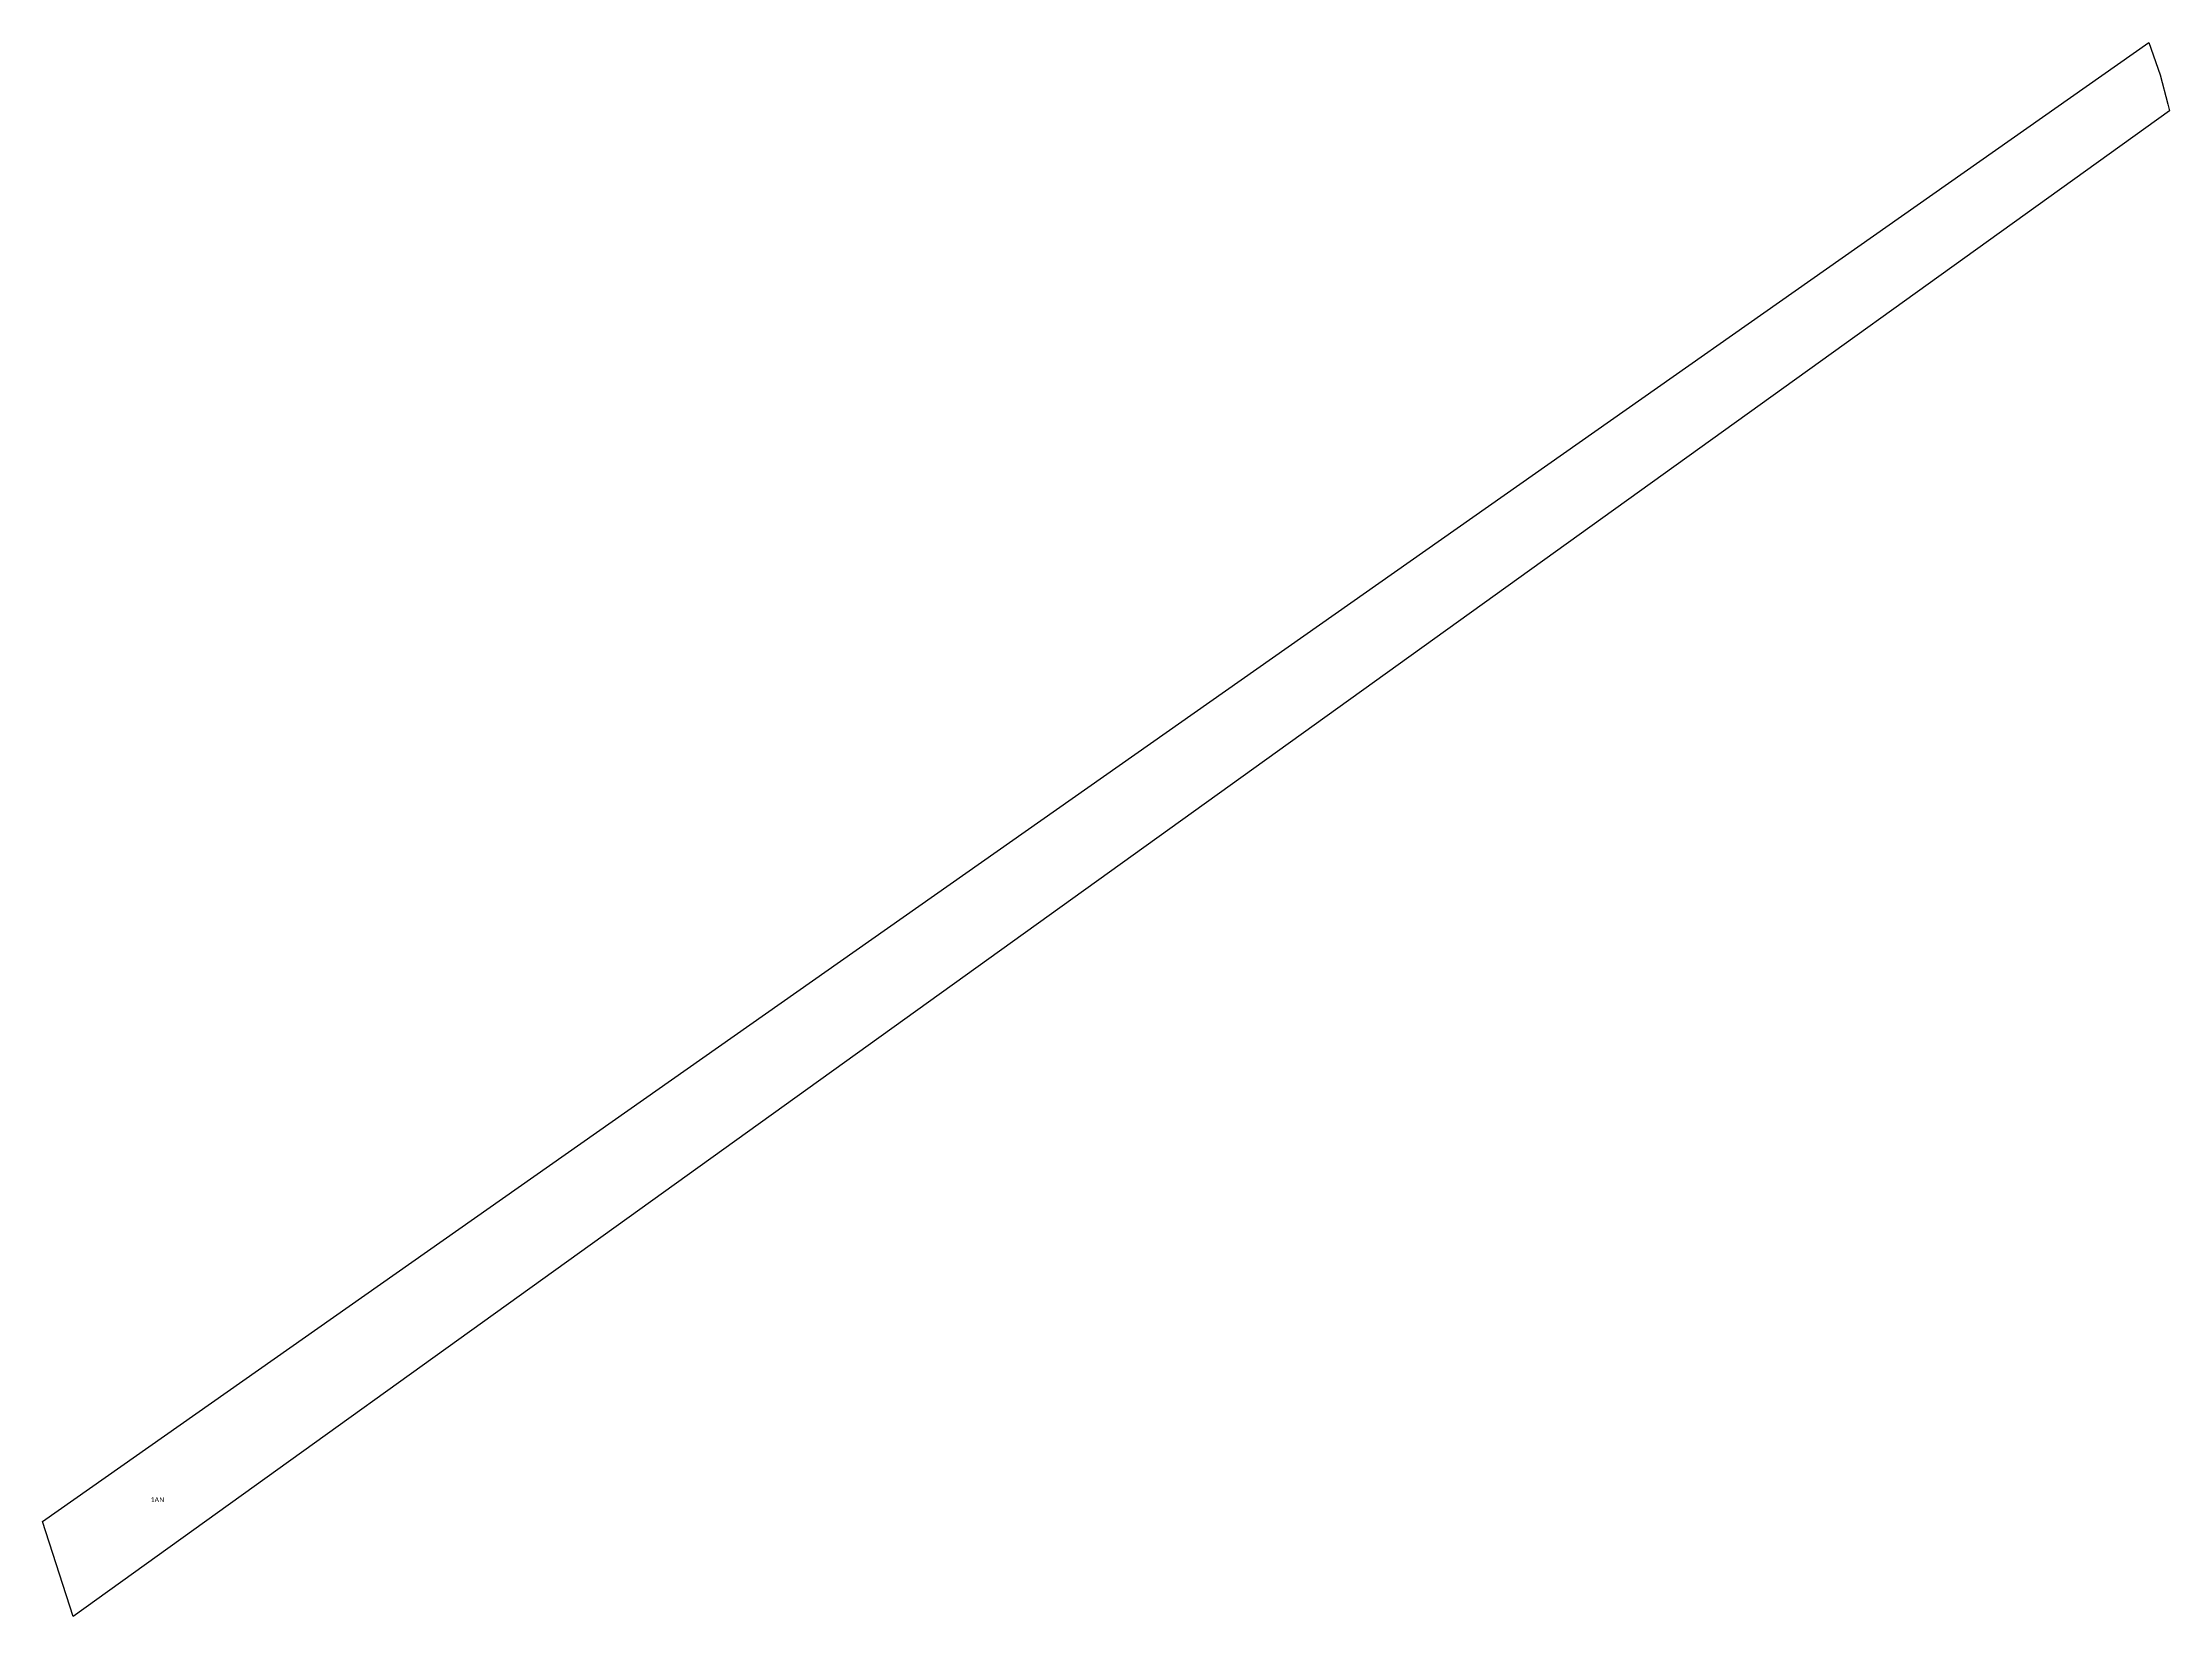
# Model space of a CAD drawing. Extents: x 614021 to 614461, y 646677 to 647003.
import ezdxf

# ---------------------------------------------------------------- set-up
doc = ezdxf.new("R2010")
doc.units = 0
for name, color, linetype in [('_CAT_FOL', 7, 'Continuous'), ('_IMPREJMUIT', 150, 'Continuous'), ('_NR_PARCELA', 50, 'Continuous'), ('_PARCELA_NOU_feb2025', 50, 'Continuous')]:
    doc.layers.add(name, color=color, linetype=linetype)
doc.styles.add('texte', font='')
doc.styles.get('texte').set_extended_font_data('Calibri')

msp = doc.modelspace()

# ---------------------------------------------------------------- linework, layer by layer
at = {"layer": '_PARCELA_NOU_feb2025'}
msp.add_lwpolyline([(614460.71, 646989.81), (614461.06, 646988.42), (614027, 646676.6), (614020.63, 646696.24), (614456.76, 647002.57), (614459.1, 646995.89)], close=True, dxfattribs=at)

# ---------------------------------------------------------------- texts
at = {"layer": '_CAT_FOL', "style": 'texte'}
msp.add_text('A', height=1, dxfattribs=at).set_placement((614043.84, 646700.3))
at = {"layer": '_IMPREJMUIT', "style": 'texte'}
msp.add_text('N', height=1, dxfattribs=at).set_placement((614044.82, 646700.28))
at = {"layer": '_NR_PARCELA', "style": 'texte'}
msp.add_text('1', height=1, dxfattribs=at).set_placement((614043.02, 646700.3))

doc.saveas('drawing.dxf')
